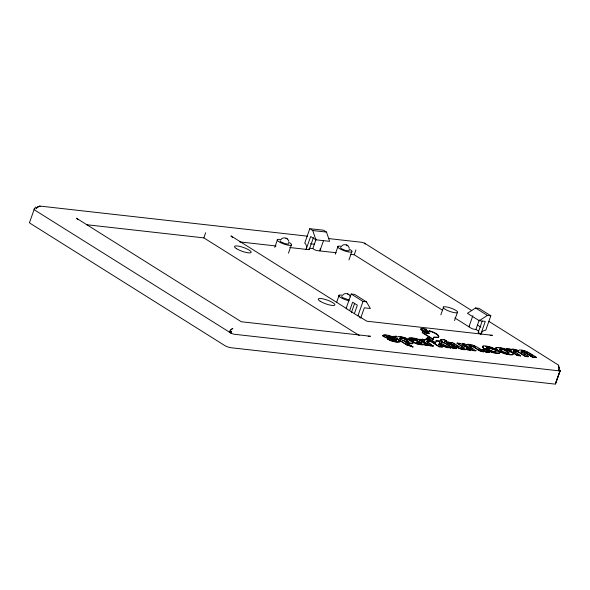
<?xml version="1.0" encoding="UTF-8"?>
<svg xmlns="http://www.w3.org/2000/svg" width="590" height="590" viewBox="0 0 590 590"><rect width="100%" height="100%" fill="white"/><g stroke="black" fill="none" stroke-linecap="round" stroke-linejoin="round"><path stroke-width="0.89" d="M407.616 342.274L408.833 341.853L402.587 338.041C395.005 336.838 406.761 342.879 408.848 341.898L407.27 340.142L402.587 338.041M509.738 349.184L511.191 350.099L511.714 349.125L513.418 349.088L518.831 350.608L519.207 349.966C525.705 349.56 531.14 354.17 536.332 357.326L532.792 357.289L525.262 352.621L532.792 357.289L536.332 357.326M511.235 350.099L511.596 349.472L514.178 349.56M429.07 333.616L429.041 333.475A2.249 0.516 19.4 0 0 428.657 333.121A2.419 0.553 19.4 0 0 428.355 332.937L424.04 331.256A6.992 1.6 19.4 0 1 423.008 330.828L421.363 329.965A3.466 0.789 19.4 0 1 420.906 329.574L420.773 329.124A5.937 1.357 19.4 0 1 420.972 328.925L422.012 328.77A5.789 1.32 19.4 0 1 422.824 328.844L423.436 328.947M433.51 337.421L433.281 339.663L422.765 333.018L422.145 332.244L422.942 331.934M433.355 338.063L433.856 337.008L436.371 337.148A9.521 2.176 19.4 0 0 438.894 336.47C437.433 333.003 432.736 332.037 429.491 330.769L430.221 331.75L428.569 331.565M400.632 339.346L399.769 338.549L399.887 337.819M507.739 353.484L509.052 353.063L502.835 349.199L499.877 348.845L499.9 349.966M423.804 344.538L425.051 345.194L428.539 345.224L425.176 344.848L423.93 344.184L423.067 344.936L418.812 344.494A5.362 1.224 19.4 0 1 417.993 344.28L416.924 343.941A3.975 0.907 19.4 0 1 416.134 343.646L415.375 343.321A4.506 1.025 19.4 0 1 414.682 342.974L414.254 342.746A6.733 1.534 19.4 0 1 413.509 342.281L412.941 341.846L412.963 340.718L417.801 340.474L414.49 339.132L412.919 339.029L413.133 340.15L409.814 339.774L408.811 338.918L409.253 338.188L412.012 338.225A16.564 3.783 19.4 0 1 413.074 338.365M394.503 337.605L386.465 336.175L387.173 336.713A1.748 0.398 19.4 0 0 387.674 336.912L397.977 339.678L399.201 340.401L400.05 341.846L398.021 342.274A13.887 3.171 19.4 0 1 397.372 342.23A14.625 3.341 19.4 0 1 396.657 342.156A13.688 3.127 19.4 0 1 395.521 341.994L390.882 340.821A5.391 1.232 19.4 0 1 389.511 340.275L387.615 338.889L391.443 339.611A2.353 0.538 19.4 0 0 392.217 339.936L395.042 340.622A5.671 1.298 19.4 0 0 395.536 340.666L396.347 340.445L395.529 339.833A1.718 0.391 19.4 0 0 395.035 339.634C393.427 339.648 377.246 335.319 385.034 334.847A15.2 3.474 19.4 0 1 386.125 334.958L387.696 335.201A8.614 1.969 19.4 0 1 388.891 335.445L393.051 336.853L394.378 337.959L386.701 336.411M432.522 341.013L435.604 342.952L436.165 340.718L440.096 341.16L436.047 341.072L436.165 340.718M417.491 340.651L416.326 339.619M387.969 339.088L387.866 339.457L387.615 338.889L389.481 339.855A4.986 1.136 19.4 0 0 390.912 340.43L395.071 341.544A13.187 3.009 19.4 0 0 396.841 341.809L400.145 341.581L399.496 340.614L398.729 340.519M502.835 349.199L507.511 351.352L508.89 352.363L509.037 353.115L506.095 352.783L503.366 351.721L500.571 350.062L499.877 348.845M520.992 351.869L522.548 351.684A3.009 0.686 19.4 0 1 523.079 351.795L523.374 351.869A1.991 0.457 19.4 0 1 523.846 352.016L525.137 352.555M499.634 352.562L499.42 353.307C493.764 353.735 488.041 351.426 483.461 348.181A9.388 2.146 19.4 0 1 482.627 347.296L482.48 346.854A7.508 1.718 19.4 0 1 482.65 346.529A7.958 1.814 19.4 0 1 483.129 346.315L483.616 346.249M419.166 343.247L416.739 342.141A1.844 0.42 19.4 0 1 416.577 341.853L419.711 341.61L421.872 343.203A2.744 0.627 19.4 0 1 421.85 343.395L417.919 343.24M484.279 348.793L483.151 347.436A9.75 2.227 19.4 0 1 482.701 346.861L482.679 346.271A7.441 1.696 19.4 0 1 483.114 346.006L483.343 345.947A8.865 2.021 19.4 0 1 484.611 345.888L488.181 346.396A8.149 1.859 19.4 0 1 490.047 346.876L490.57 347.031A6.549 1.497 19.4 0 1 492.554 347.731L495.423 349.523L486.802 347.709A3.717 0.848 19.4 0 0 486.529 347.879A3.451 0.789 19.4 0 0 486.529 348.048L486.735 348.38M484.611 349.015L484.39 348.425M495.423 349.523L494.339 348.513M280.294 240.631L280.125 241.148L281.106 241.989L285.213 243.714L288.51 244.09L288.68 243.567M340.777 247.417L340.607 247.94L341.588 248.781L345.696 250.507L348.992 250.875L349.162 250.359M341.898 296.342L341.735 296.858L342.709 297.699L348.845 299.853M415.375 343.321L414.785 342.613A6.527 1.49 19.4 0 1 414.121 342.237L413.922 342.119A6.284 1.438 19.4 0 1 413.398 341.765L413.015 341.448L412.941 341.846M205.652 232.74L203.867 237.888L86.656 224.724M355.94 249.902L354.243 254.769L350.63 254.364M426.909 341.551L427.986 341.042L429.859 341.286L426.909 341.551L427.706 342.628M35.621 207.016L34.323 208.934L29.677 222.128A4.794 1.092 19.4 0 0 30.518 223.544L224.672 345.497A4.794 1.092 19.4 0 0 231.066 347.739L554.091 384.001A4.794 1.092 19.4 0 0 555.588 383.412L560.308 370.535M274.77 247.394L277.558 239.481M288.458 253.154L291.246 245.241M309.809 228.684L304.728 243.117A4.794 3.319 -83.6 0 1 306.136 249.371L310.657 236.524L315.864 239.791L329.611 241.34L326.513 232.084L323.556 230.225L309.809 228.684L312.766 230.543L326.513 232.084M309.197 249.614L313.423 237.623M309.661 248.243L312.803 248.596L316.137 239.127M323.497 240.639L319.883 250.912A4.794 3.319 -83.6 0 0 320.259 248.464M335.253 254.187L338.041 246.266M348.941 259.947L351.729 252.026M336.654 302.316L339.161 295.192M360.704 318.091L364.325 307.81L370.373 308.496L366.434 301.829L354.605 294.403L351.175 294.019L346.094 308.445L357.916 315.871A4.794 3.282 -57.9 0 1 359.996 317.745M349.641 310.672L352.614 302.228L357.341 305.2L354.369 313.644M351.375 312.671L354.686 303.253M357.916 315.871L362.998 301.446L366.434 301.829M390.543 338.601L386.634 338.041L383.013 336.212A4.455 1.018 19.4 0 1 382.615 335.762L383.854 335.157M410.743 340.614L411.488 341.108A11.483 2.626 19.4 0 1 412.44 341.861L412.675 342.089A8.43 1.925 19.4 0 1 413.081 342.672L413.133 342.856A6.8 1.556 19.4 0 1 412.897 343.262A6.35 1.453 19.4 0 1 412.233 343.424L405.544 341.979L412.904 347.031L407.048 345.062L393.478 336.543L396.274 336.241L397.653 337.082L398.619 336.411L401.591 336.802A6.652 1.519 19.4 0 1 405.116 337.856M396.274 336.241L393.478 336.543M407.048 345.062L393.604 336.189M409.814 339.774L408.959 337.996L412.137 337.878A16.859 3.85 19.4 0 1 413.996 338.136L414.652 338.254A7.862 1.792 19.4 0 1 415.648 338.468L416.142 338.594A5.524 1.261 19.4 0 1 416.879 338.8L418.14 339.221A3.636 0.833 19.4 0 1 419.077 339.619L428.539 345.224M427.035 341.204L433.185 346.109L429.874 345.74L419.962 339.516L422.757 339.213L424.734 340.43L424.564 340.777L422.757 339.213M416.643 342.517C416.334 341.234 419.424 342.871 419.711 341.61M424.557 332.332A2.242 0.509 19.4 0 0 424.505 332.377L424.616 332.295A4.897 1.121 19.4 0 1 424.859 332.222L425.095 331.846L424.586 331.742A4.904 1.121 19.4 0 0 423.082 331.587L422.27 331.875L422.86 332.642L433.407 339.316M426.002 330.695L424.712 329.788L426.541 329.382L422.447 328.438A5.767 1.313 19.4 0 0 421.732 328.423L420.906 328.748L421.223 329.412A3.26 0.745 19.4 0 0 421.784 329.803L428.148 332.413A2.213 0.502 19.4 0 1 428.738 332.738A2.39 0.546 19.4 0 1 429.004 332.937L429.196 333.247A2.596 0.59 19.4 0 1 428.982 333.409L425.936 332.878A1.91 0.435 19.4 0 1 425.338 332.635L424.608 332.104L425.095 331.846M439.019 344.007L438.894 344.354L446.851 347.643L450.996 347.746L446.977 347.296L439.019 344.007L438.672 344.885L438.798 344.531L442.375 346.78L438.938 346.758L426.275 338.372L428.023 337.76L435.604 342.952M424.734 340.43L424.682 339.604L427.204 339.619L426.253 339.825M426.15 338.726L428.023 337.76M430.221 331.75L429.491 330.769M429.874 345.74L433.311 345.762M440.841 314.839L443.628 306.918M441.726 344.405L439.358 343.048L450.996 347.746M438.938 346.758L442.375 346.78M441.136 342.628L444.536 342.643L453.017 347.967L456.336 348.343L456.21 348.697L452.891 348.321L444.41 342.997L441.136 342.628L441.615 341.33L442.625 341.44L441.49 341.684L441.615 341.33M442.625 341.44L440.546 339.656L444.536 339.656L443.127 339.825M445.192 341.78L444.572 341.234L446.674 340.998L444.536 339.656M454.529 320.599L457.324 312.678A7.663 1.748 19.4 0 0 449.123 307.538A7.663 1.748 19.4 0 0 444.978 309.182A7.663 1.748 19.4 0 0 457.324 312.678M447.729 343.365L450.141 343.269L447.729 343.365L450.037 344.818M466.284 348.712L467.604 349.973L470.886 349.981C469.153 351.323 466.292 347.127 465.82 349.678C459.131 350.187 453.636 345.12 448.23 342.075L446.578 342.252M452.478 342.554L449.042 342.532L452.478 342.554L460.643 347.451L464.19 348.048A2.648 0.605 19.4 0 0 464.286 347.857L457.176 343.078L464.153 348.159A2.736 0.627 19.4 0 1 464.057 348.41M460.37 343.8L460.495 343.454L470.886 349.981M484.051 351.456C478.335 351.928 474.766 345.076 469.028 345.585A2.618 0.597 19.4 0 0 468.925 345.688A2.773 0.634 19.4 0 0 469.006 345.932L475.916 350.91L472.597 350.534L462.331 343.653C463.932 342.473 466.594 345.961 467.265 344.309C473.63 343.808 478.955 348.425 484.051 351.456L483.925 351.81C478.217 352.23 474.707 345.563 468.976 345.91A2.736 0.627 19.4 0 0 468.814 346.175L469.19 346.596M472.863 315.68L468.939 326.816A4.794 3.282 -57.9 0 1 469.684 325.326M461.764 348.225L463.025 348.078M467.818 344.56L466.808 345.268L466.926 344.921M454.897 317.995L471.012 328.114A2.397 0.546 19.4 0 0 474.205 329.235L475.924 329.427L479.257 319.957M470.591 347.134L472.804 348.956M478.276 332.236L482.2 321.1M472.597 350.534L476.042 350.556M480.769 334.242L485.29 321.395L479.242 320.717L467.42 313.29L475.57 307.987L479.006 308.371L490.836 315.798L485.754 330.23A4.794 3.282 -57.9 0 0 480.769 334.242L478.697 332.937A2.397 0.546 19.4 0 1 478.94 332.207M482.502 350.003L486.396 350.077L489.464 352.429L485.688 352.001L482.502 350.003L484.014 350.172M485.688 352.001L489.582 352.075M492.075 349.147L495.541 349.169M495.571 351.979L495.158 350.585L498.454 350.954L499.767 352.23L499.56 352.945C494.339 353.469 489.162 351.234 484.722 348.653L484.965 349.243M498.454 350.954L495.032 350.939M519.126 352.296L525.004 356.419L528.419 356.803L528.544 356.449L525.13 356.065L516.744 350.984A2.154 0.494 19.4 0 0 515.808 350.667L513.868 350.372A3.112 0.708 19.4 0 0 513.521 350.88L520.623 355.925L517.209 355.541L506.515 348.823L509.863 348.838L511.36 349.752M513.403 351.234L513.271 350.969A3.098 0.708 19.4 0 1 514.266 350.74L514.392 350.386M517.209 355.541L520.749 355.571M522.032 351.611L523.566 351.537A2.235 0.509 19.4 0 1 524.326 351.788L532.918 356.943M526.855 353.13L532.792 357.289M555.411 383.95L560.065 370.749L555.588 383.412M494.221 348.867L493.911 348.307M439.233 343.402L440.096 341.16M466.211 348.705L465.945 349.324C459.581 349.833 454.256 345.202 449.16 342.178M513.101 354.184L512.496 354.863C506.884 355.092 501.264 352.894 496.662 349.759A8.12 1.859 19.4 0 1 497.171 347.702L498.675 347.798M419.461 343.314L419.357 343.675M433.488 337.524L437.301 337.517L438.554 337.178L438.665 336.204M479.242 320.717L487.399 315.414L490.836 315.798M423.93 344.184L422.329 344.626L419.674 344.309A6.062 1.387 19.4 0 1 418.605 344.066L417.772 343.83A4.27 0.974 19.4 0 1 415.493 342.967L415.625 343.432M281.445 238.839C283.871 236.797 288.068 238.109 288.79 241.207M341.927 245.632C344.354 243.582 348.543 244.894 349.265 247.999M343.048 294.55C345.475 292.507 349.671 293.82 350.394 296.918M430.346 331.403C428.959 331.912 422.285 328.977 426.541 329.382L425.899 329.183M424.962 339.825L424.372 340.165L424.608 340.784M441.18 339.7L440.524 340.342L442.5 341.794M405.891 341.92L406.783 341.765M413.236 340.976L412.617 341.263L412.845 341.743M404.858 341.182L402.233 340.356M399.85 338.129L402.579 338.424M412.801 339.383L416.238 339.98M368.175 336.322L370.439 336.248L241.281 321.742L76.493 218.241L78.212 219.716M490.172 335.378L492.444 335.304L366.855 321.203L359.428 316.66M499.782 349.192L502.791 349.575M522.157 351.264L521.118 351.522L528.544 356.449M506.522 354.236L511.633 354.62A8.098 1.851 19.4 0 0 512.164 352.599C507.548 349.494 501.95 347.215 496.308 347.444L495.666 348.093L496.728 349.369L499.715 351.234L508.337 354.258M419.962 339.516L421.747 339.545M39.331 205.999L307.493 236.184M328.542 238.552L361.493 242.261L364.391 243.095L471.727 310.569M310.421 243.751L314.352 244.194M239.658 241.907L276.083 245.993M289.742 247.527L308.541 249.636A2.397 0.546 19.4 0 0 308.784 248.906M336.16 252.741L317.479 250.639A2.397 0.546 19.4 0 1 314.278 249.518L312.803 248.596M448.23 342.075C446.202 342.731 442.928 339.951 446.674 340.998M457.176 343.078L460.495 343.454M506.515 348.823L508.13 349.007M457.051 343.432L459.544 343.712M462.206 344.007L464.566 344.272M409.939 339.42L413.258 339.796M387.497 339.235L389.857 339.501M514.266 350.74L518.035 352.046M485.695 346.337L487.008 346.536A9.588 2.19 19.4 0 1 487.517 346.632M468.836 344.612L469.942 344.759M386.745 335.408L385.543 335.253A14.728 3.363 19.4 0 0 384.466 335.172M494.177 351.957L493.845 351.898A3.245 0.745 19.4 0 1 492.783 351.64M400.507 336.964L401.016 337.06A6.822 1.556 19.4 0 1 401.532 337.17M500.423 348.122L502.171 348.454M503.115 352.761L501.294 352.414L499.715 351.234M521.744 350.416L524.952 351.227M424.453 332.089L424.97 332.2M388.434 335.725L389.725 336.042M488.557 346.868L489.634 347.141M507.983 350.431L509.2 350.748M416.12 338.97L415.353 338.778A7.567 1.726 19.4 0 0 415.102 338.726M430.066 331.307L429.365 331.123L429.977 331.492M515.077 349.737L516.316 350.091M392.733 340.504L393.744 340.777M403.7 337.76L403.154 337.591A6.822 1.556 19.4 0 0 402.609 337.436M503.034 348.727L505.637 349.56M427.957 331.388L426.563 330.916M426.415 329.736L424.741 329.25A5.812 1.328 19.4 0 0 424.372 329.154M406.126 342.554L411.82 343.793A6.674 1.527 19.4 0 0 412.771 343.609L412.698 342.606M407.174 344.707L413.029 346.677M404.253 337.945L404.806 338.144A7.427 1.696 19.4 0 1 405.36 338.35M430.855 331.558L431.533 331.809M417.941 339.545L417.16 339.272A4.949 1.128 19.4 0 0 416.887 339.191M491.824 351.316L491.19 351.072M405.116 337.856L408.472 339.331A11.638 2.655 19.4 0 1 409.895 340.106L410.33 340.356M516.936 350.268L518.116 350.733M443.392 345.076L447.545 346.758M449.211 347.422L450.871 348.093M473.32 345.659L475.503 346.625M432.241 332.089L432.964 332.391M391.686 340.128L390.801 339.685M406.444 338.793L406.982 339.029M418.649 339.833L419.092 340.032A4.396 1.003 19.4 0 1 419.306 340.135M493.778 348.661L492.812 348.233A5.989 1.364 19.4 0 0 492.296 348.026M428.414 345.578L426.371 344.494M490.57 350.799L489.966 350.512M407.513 339.272L408.037 339.523M417.654 343.122L416.805 342.643M434.056 332.893L434.424 333.077M492.2 348.793L487.311 347.318A3.385 0.774 19.4 0 0 486.647 347.525L487.62 348.683A9.964 2.279 19.4 0 0 488.033 348.97A9.197 2.102 19.4 0 0 488.491 349.265A9.529 2.176 19.4 0 0 489.25 349.715L492.267 351.08A3.252 0.745 19.4 0 0 493.329 351.404L495.696 351.625L495.158 350.585M527.084 352.097L528.094 352.614M346.374 244.924L347.82 245.676M285.892 238.131L287.337 238.884M347.495 293.85L348.948 294.594M435.037 333.394L436.489 334.228M419.711 340.349L420.272 340.681M525.447 352.304L525.919 352.569M394.378 337.959L393.213 337.34A4.993 1.143 19.4 0 0 391.937 336.779M509.111 351.116L510.719 352.038M517.725 351.448L518.396 351.839M409.902 340.533L411.06 341.249M502.097 351.47L500.445 350.416M409.895 340.106L411.134 340.873M475.57 307.987L487.399 315.414M488.845 321.329L558.841 365.335M529.768 353.631L532.63 355.431M534.061 356.331L536.207 357.673M523.95 353.993L525.439 354.929M477.472 325.031L480.85 327.148M515.97 353.004L513.787 351.596M517.526 353.978L520.623 355.925M506.64 348.476L517.334 355.187M475.924 329.427L478.63 331.123M354.243 254.769L442.412 310.148M486.278 350.423L489.464 352.429M482.627 349.649L485.813 351.655M478.955 348.683L483.925 351.81M462.331 343.653L472.723 350.18M462.597 345.202L464.824 346.603M466.307 347.532L470.761 350.327M453.091 343.365L454.558 344.287M456.026 345.209L458.224 346.588M445.125 340.459L446.549 341.352M448.739 342.827L450.015 343.623M447.847 343.019L456.336 348.343M451.579 345.792L456.21 348.697M427.898 338.114L430.98 340.046M440.103 345.777L442.249 347.127M426.275 338.372L439.056 346.404M427.204 339.619L429.859 341.286M427.743 340.386L429.734 341.64M351.175 294.019L362.998 301.446M428.51 343.166L433.185 346.109M420.087 339.161L429.992 345.386M421.821 341.647L424.911 343.594M419.586 341.957L421.739 343.528A2.994 0.686 19.4 0 1 421.762 343.675M406.171 342.797L408.413 344.206M409.91 345.15L412.904 347.031M346.824 308.74L230.948 235.875L232.622 237.586M203.867 237.888L359.214 335.459M421.223 329.412L422.034 329.943M522.46 353.056L521.243 352.186M505.814 349.221L507.378 350.276M469.979 347.171L469.375 346.743M487.554 349.074L488.159 349.487A9.418 2.154 19.4 0 0 488.38 349.627M436.976 334.545L437.205 334.707A11.343 2.589 19.4 0 1 437.817 335.201L438.518 335.961M411.385 341.477L412.513 342.399M413.133 340.15L412.565 339.626M485.091 348.889L486.44 350.091M424.498 332.495L424.94 332.849A1.733 0.398 19.4 0 0 425.331 333.033M312.766 230.543L315.864 239.791M470.031 345.534L470.06 345.91M433.259 339.021L433.281 339.663M34.323 208.934A4.794 1.092 19.4 0 0 35.164 210.342L231.265 333.284A4.794 1.092 19.4 0 0 234.142 334.242L558.737 370.808A4.794 1.092 19.4 0 0 560.235 370.203M491.78 347.834A5.989 1.364 19.4 0 0 491.249 347.643A7.264 1.659 19.4 0 0 490.71 347.466M408.56 339.788A12.272 2.803 19.4 0 1 409.069 340.061M348.97 248.973A7.663 1.748 19.4 0 1 350.077 252.159A7.663 1.748 19.4 0 1 338.992 248.272A7.663 1.748 19.4 0 1 341.743 246.443M288.488 242.188A7.663 1.748 19.4 0 1 289.594 245.374A7.663 1.748 19.4 0 1 278.517 241.487A7.663 1.748 19.4 0 1 281.26 239.651M391.052 336.455A5.207 1.187 19.4 0 1 391.495 336.61M349.155 300.782A7.663 1.748 19.4 0 1 339.471 296.704A7.663 1.748 19.4 0 1 342.864 295.361M427.315 333.66A2.825 0.649 19.4 0 1 426.246 333.38M487.347 348.926A8.415 1.918 19.4 0 1 487.001 348.638M489.383 350.202A8.186 1.866 19.4 0 1 489.095 350.047A9.418 2.154 19.4 0 1 488.852 349.907M364.391 243.095A4.794 3.282 -57.9 0 1 365.151 244.149M231.369 331.447L231.265 333.284L229.318 332.295L231.051 329.618L232.851 328.483A4.786 3.282 -57.9 0 0 229.318 332.295L231.369 331.447M396.141 340.194L396.111 340.622L395.396 340.179L396.141 340.194M559.054 367.636L558.737 370.808A4.794 3.319 -83.6 0 0 558.361 365.616L559.054 367.636M37.649 207.068L36.034 208.668A4.794 3.282 -57.9 0 1 40.15 206.33L37.649 207.068M320.245 301.276A8.813 2.013 19.4 0 0 334.442 305.303A8.813 2.013 19.4 0 0 325.024 299.381A8.813 2.013 19.4 0 0 320.245 301.276M236.531 248.692A8.813 2.013 19.4 0 0 250.72 252.719A8.813 2.013 19.4 0 0 241.31 246.797A8.813 2.013 19.4 0 0 236.531 248.692"/></g></svg>
